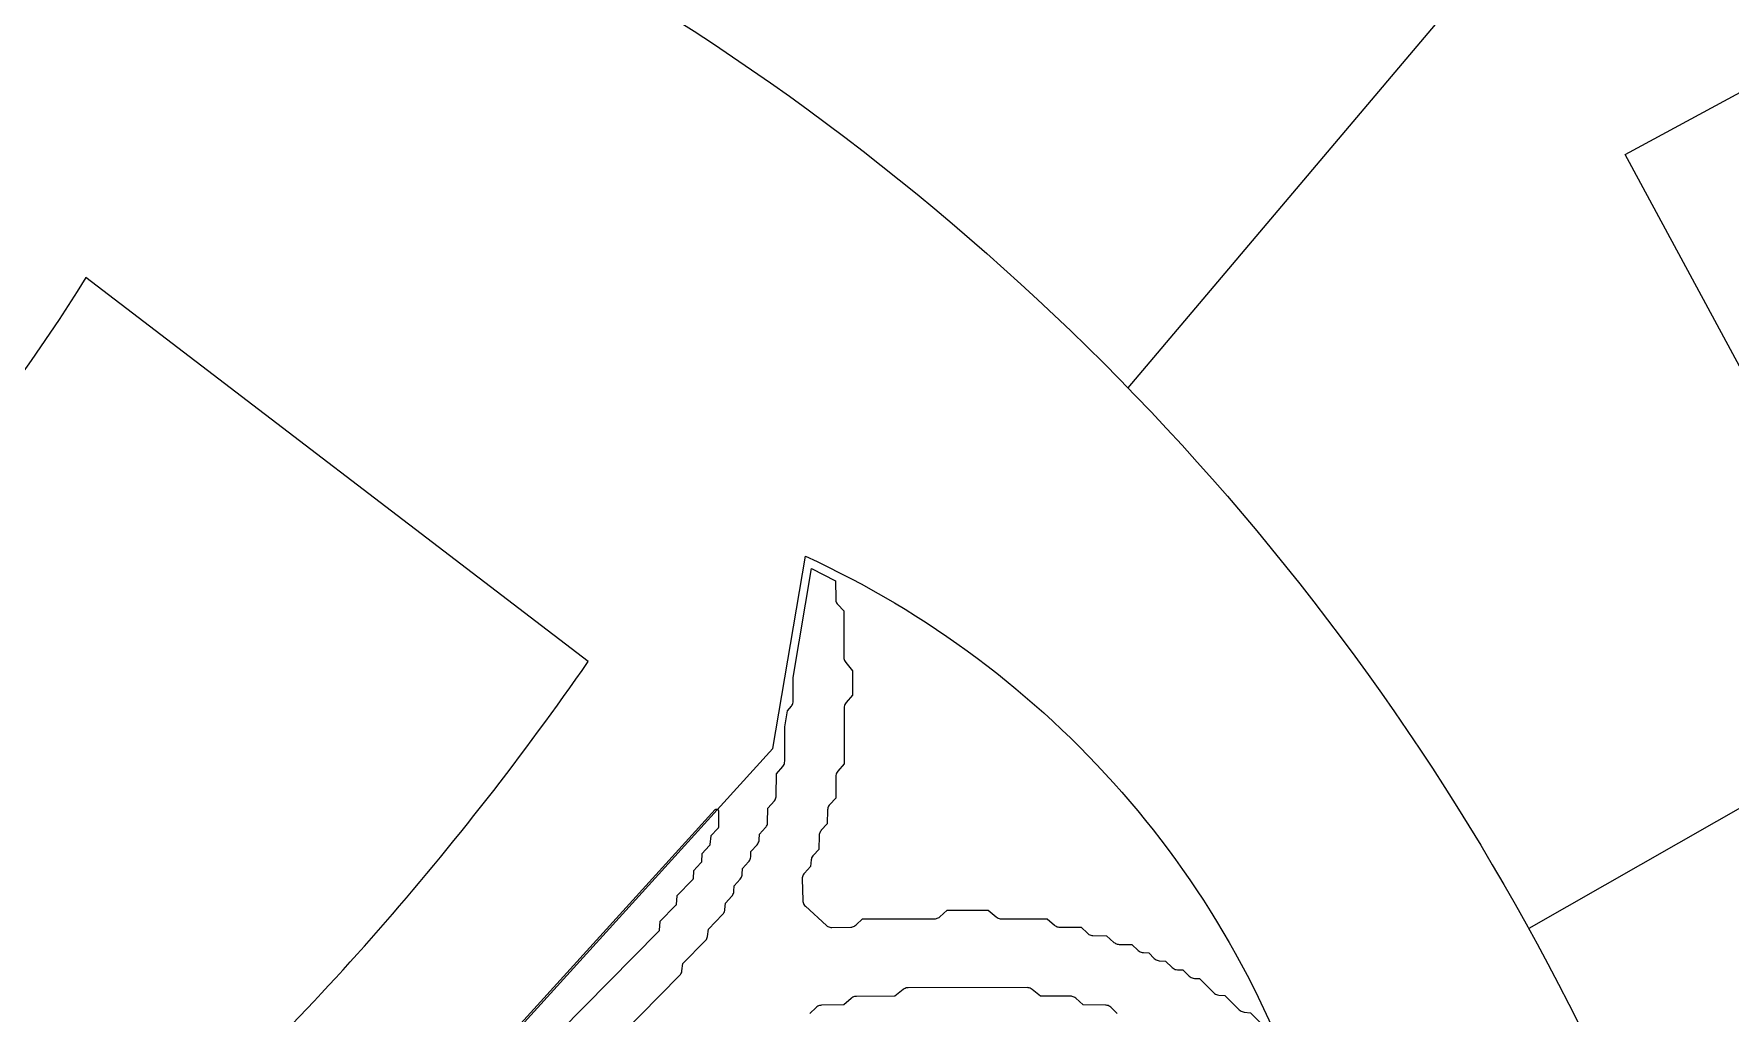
# Model space of a CAD drawing. Header units: inches. Extents: x 36 to 190, y -75 to 56.
# Drawn here: x 59.52 to 64.83, y -10.01 to -6.95 of the extents above; entities that cross this region are included whole.
import ezdxf

# ---------------------------------------------------------------- set-up
doc = ezdxf.new("R2010")
doc.units = ezdxf.units.IN
doc.layers.add('01_ORIGINAL_CAD', color=7, linetype='CONTINUOUS', lineweight=20)
doc.layers.add('02_APPROVED_PDF_OUTLINES', color=7, linetype='CONTINUOUS', lineweight=15)

# ---------------------------------------------------------------- blocks, each defined once
blk = doc.blocks.new('04_NAUTILUS')
at = {"layer": '01_ORIGINAL_CAD'}
for points in [[(66.6044, 42.2755), (62.9415, 37.9447)], [(69.0056, 38.9945), (64.1961, 36.2529)]]:
    blk.add_lwpolyline(points, dxfattribs=at)
for points in [[(60.2903, 39.7397, -0.300089), (65.1799, 32.5384)], [(59.8492, 35.4884, 0.057164), (61.253, 37.0882), (59.6813, 38.2893, -0.064319), (58.6323, 37.0141, -0.064319)], [(59.9983, 35.3223), (60.235, 35.0586), (61.8312, 36.8162), (61.9333, 37.4176, -0.214593), (63.5216, 35.6018, 0.212382), (64.1876, 33.5175, -0.642649), (62.1657, 32.1496, 0.132984), (51.6147, 31.858, -0.471407), (50.9129, 32.2446)]]:
    blk.add_lwpolyline(points, format="xyb", dxfattribs=at)
blk.add_lwpolyline([(65.0065, 38.7995), (65.8647, 39.3337), (66.5953, 38.1753), (66.1874, 37.918), (66.2829, 37.7666), (65.4744, 37.2567), (65.3895, 37.3914), (65.2415, 37.2981), (64.4977, 38.6741), (64.9361, 38.9111)], close=True, dxfattribs=at)
at = {"layer": '02_APPROVED_PDF_OUTLINES'}
for points in [[(62.9082, 35.9876), (62.8879, 36.0068), (62.8856, 36.0088), (62.883, 36.0105), (62.8802, 36.0119), (62.8772, 36.0128), (62.8742, 36.0135), (62.8711, 36.0137), (62.8012, 36.0147), (62.7783, 36.035), (62.7759, 36.0369), (62.7733, 36.0384), (62.7706, 36.0397), (62.7677, 36.0406), (62.7648, 36.0411), (62.7617, 36.0413), (62.6678, 36.0415), (62.6418, 36.0627), (62.639, 36.0647), (62.636, 36.0663), (62.6327, 36.0674), (62.6294, 36.0681), (62.626, 36.0683), (62.2543, 36.0681), (62.2509, 36.0678), (62.2476, 36.0671), (62.2443, 36.066), (62.2413, 36.0644), (62.2385, 36.0624), (62.2126, 36.0412), (62.0921, 36.0408), (62.0891, 36.0406), (62.0861, 36.0401), (62.0833, 36.0392), (62.0805, 36.0379), (62.0779, 36.0363), (62.0756, 36.0345), (62.0527, 36.0141), (61.9828, 36.013), (61.9798, 36.0128), (61.9767, 36.0122), (61.9738, 36.0112), (61.971, 36.0098), (61.9684, 36.0081), (61.966, 36.0061), (61.9462, 35.9873)], [(61.3539, 35.9188), (61.5394, 36.1068), (61.5415, 36.1092), (61.5433, 36.1119), (61.5447, 36.1148), (61.5457, 36.1178), (61.5464, 36.1209), (61.5495, 36.1439), (61.6188, 36.2142), (61.6209, 36.2166), (61.6227, 36.2193), (61.6241, 36.2222), (61.6252, 36.2252), (61.6258, 36.2284), (61.629, 36.2514), (61.6737, 36.2971), (61.6759, 36.2997), (61.6778, 36.3026), (61.6792, 36.3058), (61.6802, 36.3091), (61.6807, 36.3125), (61.6824, 36.3329), (61.7019, 36.3539), (61.7041, 36.3566), (61.706, 36.3597), (61.7073, 36.3629), (61.7082, 36.3663), (61.7086, 36.3699), (61.7093, 36.387), (61.7284, 36.4076), (61.7306, 36.4103), (61.7324, 36.4134), (61.7338, 36.4166), (61.7346, 36.42), (61.735, 36.4236), (61.7357, 36.4407), (61.7548, 36.4613), (61.757, 36.464), (61.7588, 36.4671), (61.7602, 36.4703), (61.7611, 36.4737), (61.7615, 36.4773), (61.7622, 36.4944), (61.7813, 36.515), (61.7835, 36.5177), (61.7853, 36.5208), (61.7866, 36.524), (61.7875, 36.5274), (61.7879, 36.531), (61.7886, 36.5481), (61.8077, 36.5687), (61.8096, 36.571), (61.8113, 36.5736), (61.8126, 36.5763), (61.8135, 36.5792), (61.8141, 36.5822), (61.8144, 36.5852), (61.8152, 36.6293), (61.8355, 36.6526), (61.8376, 36.6555), (61.8393, 36.6586), (61.8406, 36.6619), (61.8413, 36.6654), (61.8416, 36.669), (61.8417, 36.7369), (61.8618, 36.76), (61.864, 36.7628), (61.8657, 36.766), (61.8669, 36.7693), (61.8677, 36.7728), (61.8679, 36.7764), (61.868, 36.8836), (61.8765, 36.9337), (61.8886, 36.9486), (61.8905, 36.9513), (61.8921, 36.9543), (61.8932, 36.9575), (61.8939, 36.9609), (61.8941, 36.9642), (61.8943, 37.0382), (61.9522, 37.3795), (62.0263, 37.3407), (62.0273, 37.2833), (62.0275, 37.2802), (62.0281, 37.2772), (62.0291, 37.2743), (62.0304, 37.2716), (62.0321, 37.269), (62.034, 37.2666), (62.0528, 37.2465), (62.0531, 37.1015), (62.0533, 37.0981), (62.054, 37.0948), (62.0551, 37.0916), (62.0567, 37.0886), (62.0586, 37.0858), (62.0797, 37.0597), (62.0798, 36.9828), (62.0598, 36.9598), (62.0576, 36.9569), (62.0559, 36.9538), (62.0547, 36.9504), (62.0539, 36.947), (62.0536, 36.9434), (62.0537, 36.7681), (62.0336, 36.7451), (62.0315, 36.7422), (62.0298, 36.7391), (62.0285, 36.7357), (62.0278, 36.7323), (62.0275, 36.7287), (62.0274, 36.6612), (62.0087, 36.6411), (62.0068, 36.6387), (62.0051, 36.6362), (62.0038, 36.6334), (62.0029, 36.6306), (62.0023, 36.6276), (62.002, 36.6246), (62.0012, 36.5809), (61.9823, 36.5605), (61.9804, 36.5582), (61.9787, 36.5556), (61.9774, 36.5529), (61.9765, 36.55), (61.9759, 36.547), (61.9756, 36.544), (61.9748, 36.5006), (61.9576, 36.483), (61.9554, 36.4804), (61.9536, 36.4775), (61.9522, 36.4743), (61.9512, 36.4711), (61.9507, 36.4677), (61.949, 36.4473), (61.9295, 36.4263), (61.9274, 36.4238), (61.9257, 36.4211), (61.9244, 36.4182), (61.9235, 36.4151), (61.9229, 36.4119), (61.9228, 36.4087), (61.9243, 36.3411), (61.9246, 36.3377), (61.9253, 36.3345), (61.9265, 36.3313), (61.9281, 36.3284), (61.93, 36.3256), (61.9324, 36.3232), (61.9981, 36.2629), (62.0005, 36.2609), (62.0032, 36.2592), (62.0061, 36.2579), (62.0092, 36.257), (62.0123, 36.2564), (62.0155, 36.2563), (62.0743, 36.2575), (62.0774, 36.2578), (62.0804, 36.2584), (62.0834, 36.2594), (62.0861, 36.2607), (62.0887, 36.2624), (62.0911, 36.2644), (62.1108, 36.2832), (62.3364, 36.2837), (62.3395, 36.2839), (62.3424, 36.2844), (62.3453, 36.2853), (62.3481, 36.2866), (62.3507, 36.2881), (62.353, 36.29), (62.3757, 36.3102), (62.5041, 36.3103), (62.53, 36.2892), (62.5328, 36.2872), (62.5358, 36.2856), (62.5391, 36.2845), (62.5424, 36.2838), (62.5458, 36.2835), (62.6893, 36.2836), (62.7121, 36.2634), (62.7145, 36.2616), (62.7171, 36.26), (62.7198, 36.2588), (62.7227, 36.2579), (62.7256, 36.2573), (62.7286, 36.2571), (62.795, 36.2569), (62.8149, 36.2381), (62.8173, 36.2361), (62.8199, 36.2344), (62.8226, 36.2331), (62.8255, 36.2321), (62.8285, 36.2315), (62.8316, 36.2312), (62.875, 36.2303), (62.898, 36.2099), (62.9004, 36.208), (62.903, 36.2065), (62.9057, 36.2052), (62.9086, 36.2043), (62.9115, 36.2038), (62.9145, 36.2036), (62.9544, 36.2034), (62.9743, 36.1845), (62.977, 36.1822), (62.9801, 36.1804), (62.9834, 36.179), (62.9868, 36.1781), (62.9904, 36.1777), (63.0068, 36.177), (63.0244, 36.1595), (63.027, 36.1572), (63.0299, 36.1554), (63.0331, 36.1539), (63.0364, 36.1529), (63.0398, 36.1524), (63.0598, 36.1506), (63.0806, 36.1309), (63.0833, 36.1286), (63.0864, 36.1268), (63.0897, 36.1254), (63.0931, 36.1245), (63.0967, 36.1241), (63.1134, 36.1234), (63.1337, 36.1041), (63.1365, 36.1018), (63.1395, 36.1), (63.1428, 36.0986), (63.1463, 36.0977), (63.1498, 36.0973), (63.1662, 36.0966), (63.2104, 36.0524), (63.213, 36.0501), (63.2159, 36.0482), (63.2191, 36.0467), (63.2224, 36.0457), (63.2258, 36.0451), (63.2454, 36.0434), (63.2901, 35.9987), (63.2927, 35.9965), (63.2956, 35.9946), (63.2988, 35.9931), (63.3021, 35.9921), (63.3056, 35.9915), (63.3251, 35.9898), (63.3561, 35.9586)], [(60.3195, 35.1605), (61.6501, 36.625), (61.6505, 36.6254), (61.651, 36.6258), (61.6514, 36.6261), (61.6519, 36.6264), (61.6525, 36.6266), (61.653, 36.6268), (61.6536, 36.6269), (61.6542, 36.627), (61.6547, 36.627), (61.6553, 36.6269), (61.6559, 36.6268), (61.6564, 36.6267), (61.657, 36.6265), (61.6575, 36.6262), (61.658, 36.6259), (61.6584, 36.6256), (61.6589, 36.6252), (61.6592, 36.6247), (61.6596, 36.6243), (61.6599, 36.6238), (61.6601, 36.6232), (61.6603, 36.6227), (61.6604, 36.6221), (61.6605, 36.6215), (61.6605, 36.621), (61.6604, 36.5706), (61.6603, 36.57), (61.6602, 36.5694), (61.6601, 36.5689), (61.6599, 36.5683), (61.6597, 36.5678), (61.6594, 36.5673), (61.659, 36.5668), (61.6587, 36.5664), (61.6362, 36.5432), (61.6339, 36.5164), (61.6338, 36.5158), (61.6337, 36.5153), (61.6335, 36.5147), (61.6333, 36.5142), (61.633, 36.5137), (61.6327, 36.5132), (61.6323, 36.5128), (61.6085, 36.4871), (61.6075, 36.4629), (61.6074, 36.4623), (61.6073, 36.4617), (61.6071, 36.4611), (61.6069, 36.4606), (61.6066, 36.4601), (61.6063, 36.4596), (61.6059, 36.4591), (61.582, 36.4334), (61.581, 36.4092), (61.581, 36.4086), (61.5808, 36.408), (61.5807, 36.4074), (61.5804, 36.4068), (61.5801, 36.4063), (61.5797, 36.4057), (61.5793, 36.4053), (61.5303, 36.3552), (61.5281, 36.3284), (61.528, 36.3278), (61.5279, 36.3272), (61.5277, 36.3267), (61.5274, 36.3262), (61.5271, 36.3256), (61.5268, 36.3252), (61.5264, 36.3247), (61.4774, 36.2747), (61.4751, 36.2478), (61.4751, 36.2473), (61.4749, 36.2467), (61.4747, 36.2461), (61.4745, 36.2456), (61.4742, 36.2451), (61.4738, 36.2446), (61.4734, 36.2441), (61.1642, 35.9307)]]:
    blk.add_lwpolyline(points, dxfattribs=at)

msp = doc.modelspace()

# ---------------------------------------------------------------- block references
msp.add_blockref('04_NAUTILUS', (0, -46))

doc.saveas('drawing.dxf')
